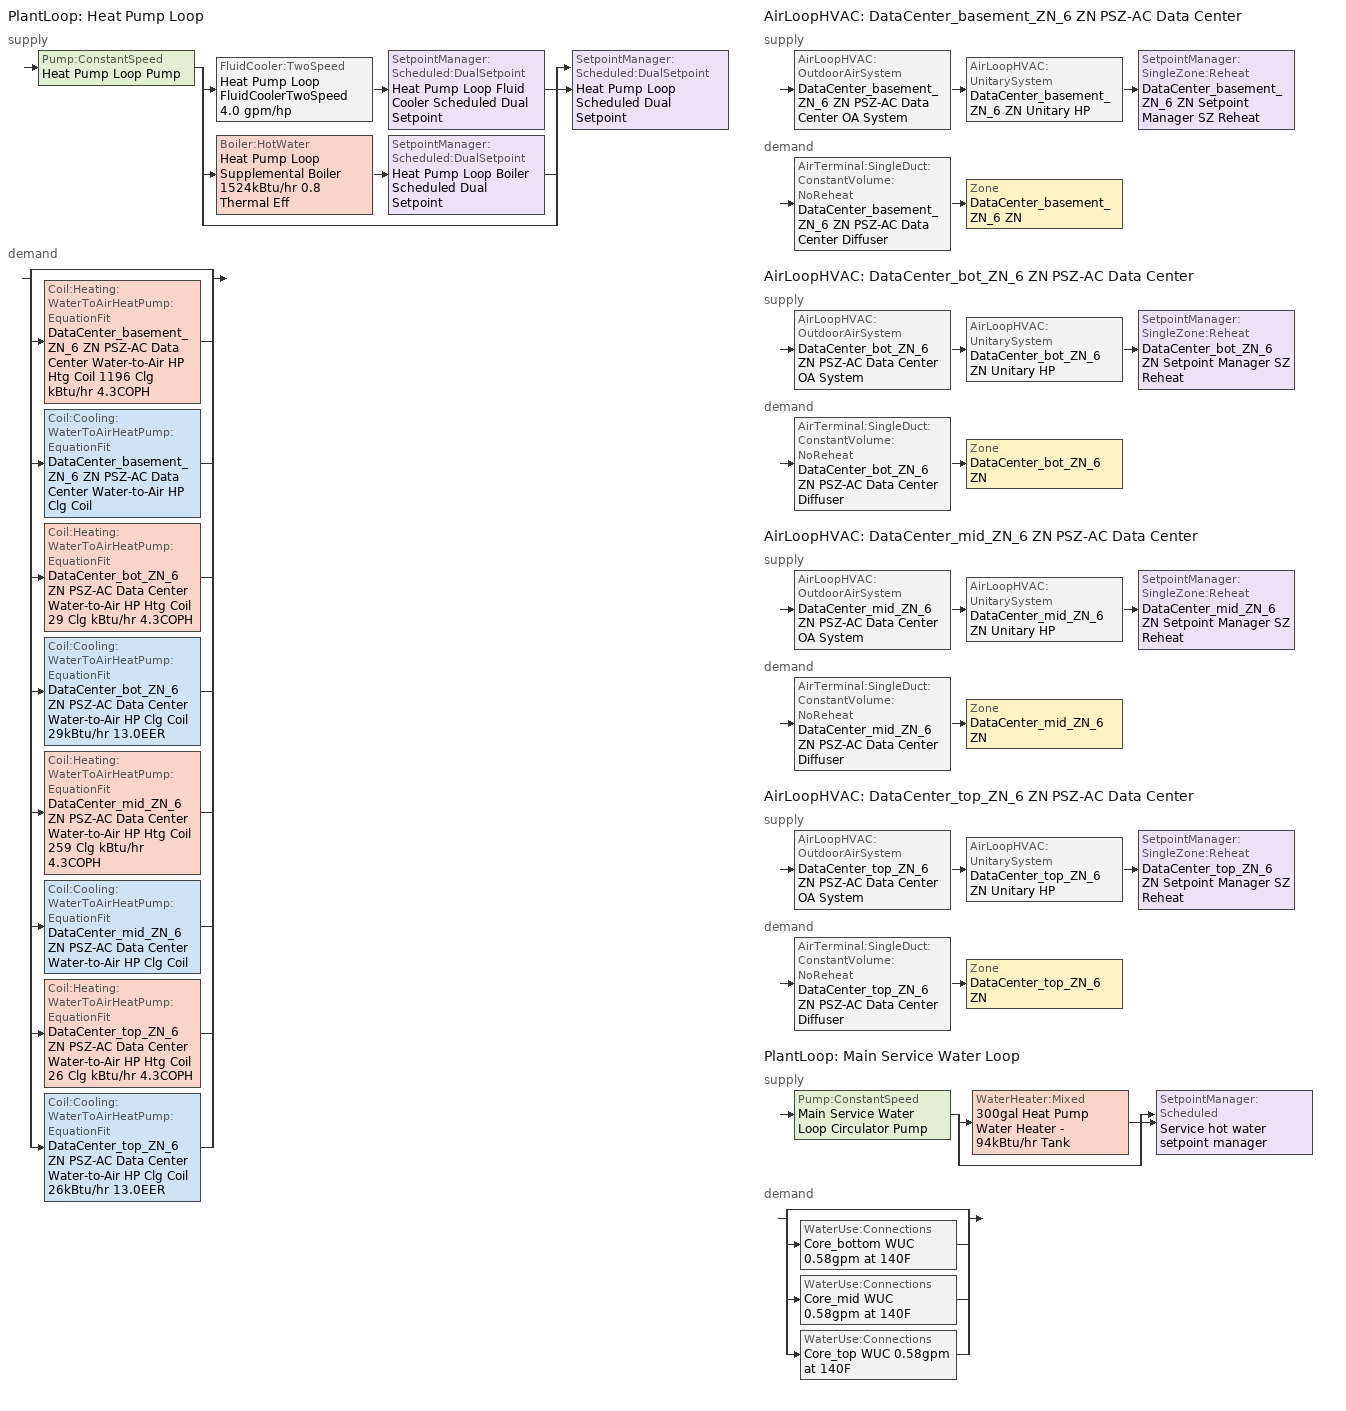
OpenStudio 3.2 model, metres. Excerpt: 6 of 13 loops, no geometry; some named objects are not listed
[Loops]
PlantLoop 'Heat Pump Loop'
 supply: Pump:ConstantSpeed 'Heat Pump Loop Pump' > split
  | FluidCooler:TwoSpeed 'Heat Pump Loop FluidCoolerTwoSpeed 4.0 gpm/hp' > SetpointManager:Scheduled:DualSetpoint 'Heat Pump Loop Fluid Cooler Scheduled Dual Setpoint'
  | Boiler:HotWater 'Heat Pump Loop Supplemental Boiler 1524kBtu/hr 0.8 Thermal Eff' > SetpointManager:Scheduled:DualSetpoint 'Heat Pump Loop Boiler Scheduled Dual Setpoint'
  | bypass
  join > SetpointManager:Scheduled:DualSetpoint 'Heat Pump Loop Scheduled Dual Setpoint'
 demand: split
  | bypass
  | Coil:Heating:WaterToAirHeatPump:EquationFit 'DataCenter_basement_ZN_6 ZN PSZ-AC Data Center Water-to-Air HP Htg Coil 1196 Clg kBtu/hr 4.3COPH'
  | Coil:Cooling:WaterToAirHeatPump:EquationFit 'DataCenter_basement_ZN_6 ZN PSZ-AC Data Center Water-to-Air HP Clg Coil'
  | Coil:Heating:WaterToAirHeatPump:EquationFit 'DataCenter_bot_ZN_6 ZN PSZ-AC Data Center Water-to-Air HP Htg Coil 29 Clg kBtu/hr 4.3COPH'
  | Coil:Cooling:WaterToAirHeatPump:EquationFit 'DataCenter_bot_ZN_6 ZN PSZ-AC Data Center Water-to-Air HP Clg Coil 29kBtu/hr 13.0EER'
  | Coil:Heating:WaterToAirHeatPump:EquationFit 'DataCenter_mid_ZN_6 ZN PSZ-AC Data Center Water-to-Air HP Htg Coil 259 Clg kBtu/hr 4.3COPH'
  | Coil:Cooling:WaterToAirHeatPump:EquationFit 'DataCenter_mid_ZN_6 ZN PSZ-AC Data Center Water-to-Air HP Clg Coil'
  | Coil:Heating:WaterToAirHeatPump:EquationFit 'DataCenter_top_ZN_6 ZN PSZ-AC Data Center Water-to-Air HP Htg Coil 26 Clg kBtu/hr 4.3COPH'
  | Coil:Cooling:WaterToAirHeatPump:EquationFit 'DataCenter_top_ZN_6 ZN PSZ-AC Data Center Water-to-Air HP Clg Coil 26kBtu/hr 13.0EER'
AirLoopHVAC 'DataCenter_basement_ZN_6 ZN PSZ-AC Data Center'
 supply: AirLoopHVAC:OutdoorAirSystem 'DataCenter_basement_ZN_6 ZN PSZ-AC Data Center OA System' > AirLoopHVAC:UnitarySystem 'DataCenter_basement_ZN_6 ZN Unitary HP' > SetpointManager:SingleZone:Reheat 'DataCenter_basement_ZN_6 ZN Setpoint Manager SZ Reheat'
 demand: AirTerminal:SingleDuct:ConstantVolume:NoReheat 'DataCenter_basement_ZN_6 ZN PSZ-AC Data Center Diffuser' > Zone 'DataCenter_basement_ZN_6 ZN'
AirLoopHVAC 'DataCenter_bot_ZN_6 ZN PSZ-AC Data Center'
 supply: AirLoopHVAC:OutdoorAirSystem 'DataCenter_bot_ZN_6 ZN PSZ-AC Data Center OA System' > AirLoopHVAC:UnitarySystem 'DataCenter_bot_ZN_6 ZN Unitary HP' > SetpointManager:SingleZone:Reheat 'DataCenter_bot_ZN_6 ZN Setpoint Manager SZ Reheat'
 demand: AirTerminal:SingleDuct:ConstantVolume:NoReheat 'DataCenter_bot_ZN_6 ZN PSZ-AC Data Center Diffuser' > Zone 'DataCenter_bot_ZN_6 ZN'
AirLoopHVAC 'DataCenter_mid_ZN_6 ZN PSZ-AC Data Center'
 supply: AirLoopHVAC:OutdoorAirSystem 'DataCenter_mid_ZN_6 ZN PSZ-AC Data Center OA System' > AirLoopHVAC:UnitarySystem 'DataCenter_mid_ZN_6 ZN Unitary HP' > SetpointManager:SingleZone:Reheat 'DataCenter_mid_ZN_6 ZN Setpoint Manager SZ Reheat'
 demand: AirTerminal:SingleDuct:ConstantVolume:NoReheat 'DataCenter_mid_ZN_6 ZN PSZ-AC Data Center Diffuser' > Zone 'DataCenter_mid_ZN_6 ZN'
AirLoopHVAC 'DataCenter_top_ZN_6 ZN PSZ-AC Data Center'
 supply: AirLoopHVAC:OutdoorAirSystem 'DataCenter_top_ZN_6 ZN PSZ-AC Data Center OA System' > AirLoopHVAC:UnitarySystem 'DataCenter_top_ZN_6 ZN Unitary HP' > SetpointManager:SingleZone:Reheat 'DataCenter_top_ZN_6 ZN Setpoint Manager SZ Reheat'
 demand: AirTerminal:SingleDuct:ConstantVolume:NoReheat 'DataCenter_top_ZN_6 ZN PSZ-AC Data Center Diffuser' > Zone 'DataCenter_top_ZN_6 ZN'
PlantLoop 'Main Service Water Loop'
 supply: Pump:ConstantSpeed 'Main Service Water Loop Circulator Pump' > split
  | WaterHeater:Mixed '300gal Heat Pump Water Heater - 94kBtu/hr Tank'
  | bypass
  join > SetpointManager:Scheduled 'Service hot water setpoint manager'
 demand: split
  | bypass
  | WaterUse:Connections 'Core_bottom WUC 0.58gpm at 140F'
  | WaterUse:Connections 'Core_mid WUC 0.58gpm at 140F'
  | WaterUse:Connections 'Core_top WUC 0.58gpm at 140F'
[Sizing:Zone] Zone Cooling Design Supply Air Temperature Input Method=SupplyAirTemperature; Zone Cooling Design Supply Air Temperature {C}=12.7778; Zone Cooling Design Supply Air Temperature Difference {deltaC}=11.11; Zone Heating Design Supply Air Temperature Input Method=SupplyAirTemperature; Zone Heating Design Supply Air Temperature Difference {deltaC}=11.11; Zone Cooling Design Supply Air Humidity Ratio {kg-H2O/kg-air}=0.0085; Zone Heating Design Supply Air Humidity Ratio {kg-H2O/kg-air}=0.008; Heating Design Air Flow Method=DesignDay; Account for Dedicated Outdoor Air System=No; Dedicated Outdoor Air System Control Strategy=NeutralSupplyAir; Dedicated Outdoor Air Low Setpoint Temperature for Design {C}=autosize; Dedicated Outdoor Air High Setpoint Temperature for Design {C}=autosize
Name | Zone Heating Design Supply Air Temperature {C} | Cooling Design Air Flow Method
Basement ZN | 50 | DesignDayWithLimit
DataCenter_basement_ZN_6 ZN; DataCenter_bot_ZN_6 ZN; DataCenter_mid_ZN_6 ZN; DataCenter_top_ZN_6 ZN | 40 | DesignDay
[Zone equipment]
DataCenter_basement_ZN_6 ZN: DataCenter_basement_ZN_6 ZN PSZ-AC Data Center Diffuser
DataCenter_bot_ZN_6 ZN: DataCenter_bot_ZN_6 ZN PSZ-AC Data Center Diffuser
DataCenter_mid_ZN_6 ZN: DataCenter_mid_ZN_6 ZN PSZ-AC Data Center Diffuser
DataCenter_top_ZN_6 ZN: DataCenter_top_ZN_6 ZN PSZ-AC Data Center Diffuser
[PlantLoop] Minimum Loop Temperature {C}=10; Plant Loop Volume {m3}=Autocalculate
Name | Fluid Type | Glycol Concentration | Maximum Loop Temperature {C} | Load Distribution Scheme
Heat Pump Loop | EthyleneGlycol | 40 | 35 | SequentialLoad
Main Service Water Loop |  | 0 | 60 | Optimal
[Sizing:Plant] Loop Type=Heating; Sizing Option=NonCoincident; Zone Timesteps in Averaging Window=1; Coincident Sizing Factor Mode=None
Name | Design Loop Exit Temperature {C} | Loop Design Temperature Difference {deltaC}
Heat Pump Loop | 39 | 11
Main Service Water Loop | 60 | 5
[SetpointManager:Scheduled]
Service hot water setpoint manager: Control Variable=Temperature; Schedule=Service Water Loop Temp - 140F; Setpoint Node or NodeList=Main Service Water Loop Supply Outlet Node
[Boiler:HotWater]
Heat Pump Loop Supplemental Boiler 1524kBtu/hr 0.8 Thermal Eff: Fuel Type=NaturalGas; Nominal Thermal Efficiency=0.8; Efficiency Curve Temperature Evaluation Variable=LeavingBoiler; Normalized Boiler Efficiency Curve=Boiler with Minimum Turndown; Minimum Part Load Ratio=0; Maximum Part Load Ratio=1.2; Optimum Part Load Ratio=1; Water Outlet Upper Temperature Limit {C}=95; Boiler Flow Mode=ConstantFlow; Parasitic Electric Load {W}=0; Sizing Factor=1
[Pump:ConstantSpeed] Rated Flow Rate {m3/s}=autosize; Rated Power Consumption {W}=autosize; Fraction of Motor Inefficiencies to Fluid Stream=0; Pump Control Type=Intermittent; Design Power Sizing Method=PowerPerFlowPerPressure; Design Electric Power per Unit Flow Rate {W/(m3/s)}=348701.1; Design Shaft Power per Unit Flow Rate per Unit Head {W-s/m3-Pa}=1.28205
Name | Rated Pump Head {Pa} | Motor Efficiency
Heat Pump Loop Pump | 179344 | 0.895
Main Service Water Loop Circulator Pump | 29891 | 0.7
[AirLoopHVAC] Availability Schedule=Always On Discrete; Design Supply Air Flow Rate {m3/s}=autosize; Design Return Air Flow Fraction of Supply Air Flow=1
DataCenter_basement_ZN_6 ZN PSZ-AC Data Center; DataCenter_bot_ZN_6 ZN PSZ-AC Data Center; DataCenter_mid_ZN_6 ZN PSZ-AC Data Center; DataCenter_top_ZN_6 ZN PSZ-AC Data Center
[Sizing:System] Type of Load to Size On=Sensible; Design Outdoor Air Flow Rate {m3/s}=Autosize; Central Heating Maximum System Air Flow Ratio=1; Preheat Design Temperature {C}=7.22222; Preheat Design Humidity Ratio {kg-H2O/kg-Air}=0.008; Precool Design Temperature {C}=12.7778; Precool Design Humidity Ratio {kg-H2O/kg-Air}=0.008; Central Cooling Design Supply Air Temperature {C}=12.7778; Central Heating Design Supply Air Temperature {C}=40; Sizing Option=Coincident; 100% Outdoor Air in Cooling=No; 100% Outdoor Air in Heating=No; Central Cooling Design Supply Air Humidity Ratio {kg-H2O/kg-Air}=0.0085; Central Heating Design Supply Air Humidity Ratio {kg-H2O/kg-Air}=0.008; Cooling Design Air Flow Method=DesignDay; Cooling Design Air Flow Rate {m3/s}=0; Heating Design Air Flow Method=DesignDay; Heating Design Air Flow Rate {m3/s}=0; System Outdoor Air Method=ZoneSum; Zone Maximum Outdoor Air Fraction=1; Cooling Supply Air Flow Rate Per Floor Area {m3/s-m2}=0.00996765; Cooling Fraction of Autosized Cooling Supply Air Flow Rate=1; Cooling Supply Air Flow Rate Per Unit Cooling Capacity {m3/s-W}=3.94755e-05; Heating Supply Air Flow Rate Per Floor Area {m3/s-m2}=0.00996765; Heating Fraction of Autosized Heating Supply Air Flow Rate=1; Heating Fraction of Autosized Cooling Supply Air Flow Rate=1; Heating Supply Air Flow Rate Per Unit Heating Capacity {m3/s-W}=3.15882e-05; Cooling Design Capacity Method=CoolingDesignCapacity; Cooling Design Capacity {W}=autosize; Cooling Design Capacity Per Floor Area {W/m2}=234.7; Fraction of Autosized Cooling Design Capacity=1; Heating Design Capacity Method=HeatingDesignCapacity; Heating Design Capacity {W}=autosize; Heating Design Capacity Per Floor Area {W/m2}=157; Fraction of Autosized Heating Design Capacity=1; Central Cooling Capacity Control Method=OnOff
DataCenter_basement_ZN_6 ZN PSZ-AC Data Center; DataCenter_bot_ZN_6 ZN PSZ-AC Data Center; DataCenter_mid_ZN_6 ZN PSZ-AC Data Center; DataCenter_top_ZN_6 ZN PSZ-AC Data Center
[Controller:OutdoorAir] Minimum Outdoor Air Flow Rate {m3/s}=autosize; Maximum Outdoor Air Flow Rate {m3/s}=Autosize; Economizer Control Action Type=ModulateFlow; Lockout Type=LockoutWithHeating; Minimum Limit Type=FixedMinimum; High Humidity Control=No; Heat Recovery Bypass Control Type=BypassWhenWithinEconomizerLimits
Name | Economizer Control Type | Minimum Outdoor Air Schedule | Controller Mechanical Ventilation | Economizer Maximum Limit Dry-Bulb Temperature {C} | Economizer Maximum Limit Enthalpy {J/kg}
DataCenter_basement_ZN_6 ZN PSZ-AC Data Center OA System Controller | DifferentialDryBulb | DataCenter_basement_ZN_6 ZN PSZ-AC Data Center Occ Sch | Controller Mechanical Ventilation 1
DataCenter_bot_ZN_6 ZN PSZ-AC Data Center OA System Controller | NoEconomizer | DataCenter_bot_ZN_6 ZN PSZ-AC Data Center Occ Sch | Controller Mechanical Ventilation 2 | 28 | 64000
DataCenter_mid_ZN_6 ZN PSZ-AC Data Center OA System Controller | NoEconomizer | DataCenter_mid_ZN_6 ZN PSZ-AC Data Center Occ Sch | Controller Mechanical Ventilation 3 | 28 | 64000
DataCenter_top_ZN_6 ZN PSZ-AC Data Center OA System Controller | NoEconomizer | DataCenter_top_ZN_6 ZN PSZ-AC Data Center Occ Sch | Controller Mechanical Ventilation 4 | 28 | 64000
[Controller:MechanicalVentilation] Availability Schedule=Always On Discrete; System Outdoor Air Method=ZoneSum
Controller Mechanical Ventilation 1; Controller Mechanical Ventilation 2; Controller Mechanical Ventilation 3; Controller Mechanical Ventilation 4
[AirLoopHVAC:OutdoorAirSystem]
Name | Controller
DataCenter_basement_ZN_6 ZN PSZ-AC Data Center OA System | DataCenter_basement_ZN_6 ZN PSZ-AC Data Center OA System Controller
DataCenter_bot_ZN_6 ZN PSZ-AC Data Center OA System | DataCenter_bot_ZN_6 ZN PSZ-AC Data Center OA System Controller
DataCenter_mid_ZN_6 ZN PSZ-AC Data Center OA System | DataCenter_mid_ZN_6 ZN PSZ-AC Data Center OA System Controller
DataCenter_top_ZN_6 ZN PSZ-AC Data Center OA System | DataCenter_top_ZN_6 ZN PSZ-AC Data Center OA System Controller
[SetpointManager:Scheduled:DualSetpoint] High Setpoint Schedule=Heat Pump Loop High Temp - 87F; Low Setpoint Schedule=Heat Pump Loop Low Temp - 67F
Name | Setpoint Node or NodeList
Heat Pump Loop Scheduled Dual Setpoint | Heat Pump Loop Supply Outlet Node
Heat Pump Loop Fluid Cooler Scheduled Dual Setpoint | Heat Pump Loop FluidCoolerTwoSpeed 4.0 gpm/hp Outlet Water Node
Heat Pump Loop Boiler Scheduled Dual Setpoint | Heat Pump Loop Supplemental Boiler 1524kBtu/hr 0.8 Thermal Eff Outlet Water Node
[FluidCooler:TwoSpeed]
Heat Pump Loop FluidCoolerTwoSpeed 4.0 gpm/hp: Performance Input Method=UFactorTimesAreaAndDesignWaterFlowRate; High Fan Speed U-factor Times Area Value {W/K}=autosize; Low Fan Speed U-factor Times Area Value {W/K}=autosize; Low Fan Speed U-Factor Times Area Sizing Factor=0.6; High Speed Nominal Capacity {W}=58601; Low Speed Nominal Capacity {W}=28601; Low Speed Nominal Capacity Sizing Factor=0.5; Design Entering Water Temperature {C}=51.67; Design Entering Air Temperature {C}=35; Design Entering Air Wet-bulb Temperature {C}=25.6; Design Water Flow Rate {m3/s}=autosize; High Fan Speed Air Flow Rate {m3/s}=autosize; High Fan Speed Fan Power {W}=30650.4; Low Fan Speed Air Flow Rate {m3/s}=autosize; Low Fan Speed Air Flow Rate Sizing Factor=0.5; Low Fan Speed Fan Power {W}=9195.13; Low Fan Speed Fan Power Sizing Factor=0.16
[SetpointManager:SingleZone:Reheat] Minimum Supply Air Temperature {C}=12.7778; Maximum Supply Air Temperature {C}=40
Name | Control Zone | Setpoint Node or NodeList
DataCenter_basement_ZN_6 ZN Setpoint Manager SZ Reheat | DataCenter_basement_ZN_6 ZN | DataCenter_basement_ZN_6 ZN PSZ-AC Data Center Supply Outlet Node
DataCenter_bot_ZN_6 ZN Setpoint Manager SZ Reheat | DataCenter_bot_ZN_6 ZN | DataCenter_bot_ZN_6 ZN PSZ-AC Data Center Supply Outlet Node
DataCenter_mid_ZN_6 ZN Setpoint Manager SZ Reheat | DataCenter_mid_ZN_6 ZN | DataCenter_mid_ZN_6 ZN PSZ-AC Data Center Supply Outlet Node
DataCenter_top_ZN_6 ZN Setpoint Manager SZ Reheat | DataCenter_top_ZN_6 ZN | DataCenter_top_ZN_6 ZN PSZ-AC Data Center Supply Outlet Node
[Fan:OnOff] Availability Schedule=Always On Discrete; Motor In Airstream Fraction=1
Name | Fan Total Efficiency | Pressure Rise {Pa} | Maximum Flow Rate {m3/s} | Motor Efficiency | Fan Power Ratio Function of Speed Ratio Curve | Fan Efficiency Ratio Function of Speed Ratio Curve
DataCenter_basement_ZN_6 ZN PSZ-AC Data Center Fan | 0.61165 | 1018.77 | autosize | 0.941 | Fan On Off Power Curve | Fan On Off Efficiency Curve
DataCenter_bot_ZN_6 ZN PSZ-AC Data Center Fan | 0.55575 | 622.722 | autosize | 0.855 | Fan On Off Power Curve 1 | Fan On Off Efficiency Curve 1
DataCenter_mid_ZN_6 ZN PSZ-AC Data Center Fan | 0.59605 | 1018.77 | autosize | 0.917 | Fan On Off Power Curve 2 | Fan On Off Efficiency Curve 2
DataCenter_top_ZN_6 ZN PSZ-AC Data Center Fan | 0.55575 | 622.722 | autosize | 0.855 | Fan On Off Power Curve 3 | Fan On Off Efficiency Curve 3
300gal Heat Pump Water Heater - 94kBtu/hr Fan | 0.663995 | 65 | 0.0854225 | 1 | Fan On Off Power Curve 4 | Fan On Off Efficiency Curve 4
[Coil:Heating:WaterToAirHeatPump:EquationFit] Rated Heating Coefficient of Performance {W/W}=4.3
Name | Heating Capacity Curve | Heating Power Consumption Curve
DataCenter_basement_ZN_6 ZN PSZ-AC Data Center Water-to-Air HP Htg Coil 1196 Clg kBtu/hr 4.3COPH | DataCenter_basement_ZN_6 ZN PSZ-AC Data Center Water-to-Air HP Htg Coil 1196 Clg kBtu/hr 4.3COPH HeatCapCurve | DataCenter_basement_ZN_6 ZN PSZ-AC Data Center Water-to-Air HP Htg Coil 1196 Clg kBtu/hr 4.3COPH HeatPowCurve
DataCenter_bot_ZN_6 ZN PSZ-AC Data Center Water-to-Air HP Htg Coil 29 Clg kBtu/hr 4.3COPH | DataCenter_bot_ZN_6 ZN PSZ-AC Data Center Water-to-Air HP Htg Coil 29 Clg kBtu/hr 4.3COPH HeatCapCurve | DataCenter_bot_ZN_6 ZN PSZ-AC Data Center Water-to-Air HP Htg Coil 29 Clg kBtu/hr 4.3COPH HeatPowCurve
DataCenter_mid_ZN_6 ZN PSZ-AC Data Center Water-to-Air HP Htg Coil 259 Clg kBtu/hr 4.3COPH | DataCenter_mid_ZN_6 ZN PSZ-AC Data Center Water-to-Air HP Htg Coil 259 Clg kBtu/hr 4.3COPH HeatCapCurve | DataCenter_mid_ZN_6 ZN PSZ-AC Data Center Water-to-Air HP Htg Coil 259 Clg kBtu/hr 4.3COPH HeatPowCurve
DataCenter_top_ZN_6 ZN PSZ-AC Data Center Water-to-Air HP Htg Coil 26 Clg kBtu/hr 4.3COPH | DataCenter_top_ZN_6 ZN PSZ-AC Data Center Water-to-Air HP Htg Coil 26 Clg kBtu/hr 4.3COPH HeatCapCurve | DataCenter_top_ZN_6 ZN PSZ-AC Data Center Water-to-Air HP Htg Coil 26 Clg kBtu/hr 4.3COPH HeatPowCurve
[Coil:Cooling:WaterToAirHeatPump:EquationFit]
Name | Rated Cooling Coefficient of Performance {W/W} | Total Cooling Capacity Curve | Sensible Cooling Capacity Curve | Cooling Power Consumption Curve
DataCenter_basement_ZN_6 ZN PSZ-AC Data Center Water-to-Air HP Clg Coil | 3.4 | DataCenter_basement_ZN_6 ZN PSZ-AC Data Center Water-to-Air HP Clg Coil TotCoolCapCurve | DataCenter_basement_ZN_6 ZN PSZ-AC Data Center Water-to-Air HP Clg Coil SensCoolCapCurve | DataCenter_basement_ZN_6 ZN PSZ-AC Data Center Water-to-Air HP Clg Coil CoolPowCurve
DataCenter_bot_ZN_6 ZN PSZ-AC Data Center Water-to-Air HP Clg Coil 29kBtu/hr 13.0EER | 4.46473 | DataCenter_bot_ZN_6 ZN PSZ-AC Data Center Water-to-Air HP Clg Coil 29kBtu/hr 13.0EER TotCoolCapCurve | DataCenter_bot_ZN_6 ZN PSZ-AC Data Center Water-to-Air HP Clg Coil 29kBtu/hr 13.0EER SensCoolCapCurve | DataCenter_bot_ZN_6 ZN PSZ-AC Data Center Water-to-Air HP Clg Coil 29kBtu/hr 13.0EER CoolPowCurve
DataCenter_mid_ZN_6 ZN PSZ-AC Data Center Water-to-Air HP Clg Coil | 3.4 | DataCenter_mid_ZN_6 ZN PSZ-AC Data Center Water-to-Air HP Clg Coil TotCoolCapCurve | DataCenter_mid_ZN_6 ZN PSZ-AC Data Center Water-to-Air HP Clg Coil SensCoolCapCurve | DataCenter_mid_ZN_6 ZN PSZ-AC Data Center Water-to-Air HP Clg Coil CoolPowCurve
DataCenter_top_ZN_6 ZN PSZ-AC Data Center Water-to-Air HP Clg Coil 26kBtu/hr 13.0EER | 4.46473 | DataCenter_top_ZN_6 ZN PSZ-AC Data Center Water-to-Air HP Clg Coil 26kBtu/hr 13.0EER TotCoolCapCurve | DataCenter_top_ZN_6 ZN PSZ-AC Data Center Water-to-Air HP Clg Coil 26kBtu/hr 13.0EER SensCoolCapCurve | DataCenter_top_ZN_6 ZN PSZ-AC Data Center Water-to-Air HP Clg Coil 26kBtu/hr 13.0EER CoolPowCurve
[Coil:Heating:Electric] Availability Schedule=Always On Discrete; Efficiency=1
DataCenter_basement_ZN_6 ZN PSZ-AC Data Center Electric Backup Htg Coil; DataCenter_bot_ZN_6 ZN PSZ-AC Data Center Electric Backup Htg Coil; DataCenter_mid_ZN_6 ZN PSZ-AC Data Center Electric Backup Htg Coil; DataCenter_top_ZN_6 ZN PSZ-AC Data Center Electric Backup Htg Coil
[AirLoopHVAC:UnitarySystem] Control Type=Load; Dehumidification Control Type=None; Fan Placement=BlowThrough; Supply Air Fan Operating Mode Schedule=Always On Discrete; DX Heating Coil Sizing Ratio=1; Use DOAS DX Cooling Coil=No; DOAS DX Cooling Coil Leaving Minimum Air Temperature {C}=2; Latent Load Control=SensibleOnlyLoadControl; Supply Air Flow Rate During Cooling Operation {m3/s}=Autosize; Supply Air Flow Rate During Heating Operation {m3/s}=Autosize; Supply Air Flow Rate When No Cooling or Heating is Required {m3/s}=Autosize; Maximum Supply Air Temperature {C}=80; Maximum Outdoor Dry-Bulb Temperature for Supplemental Heater Operation {C}=4.44444; Maximum Cycling Rate {cycles/hr}=2.5; Heat Pump Time Constant {s}=60; Fraction of On-Cycle Power Use=0.01; Heat Pump Fan Delay Time {s}=60; Ancilliary On-Cycle Electric Power {W}=0; Ancilliary Off-Cycle Electric Power {W}=0
Name | Controlling Zone or Thermostat Location | Supply Fan | Heating Coil | Cooling Coil | Supplemental Heating Coil
DataCenter_basement_ZN_6 ZN Unitary HP | DataCenter_basement_ZN_6 ZN | DataCenter_basement_ZN_6 ZN PSZ-AC Data Center Fan | DataCenter_basement_ZN_6 ZN PSZ-AC Data Center Water-to-Air HP Htg Coil 1196 Clg kBtu/hr 4.3COPH | DataCenter_basement_ZN_6 ZN PSZ-AC Data Center Water-to-Air HP Clg Coil | DataCenter_basement_ZN_6 ZN PSZ-AC Data Center Electric Backup Htg Coil
DataCenter_bot_ZN_6 ZN Unitary HP | DataCenter_bot_ZN_6 ZN | DataCenter_bot_ZN_6 ZN PSZ-AC Data Center Fan | DataCenter_bot_ZN_6 ZN PSZ-AC Data Center Water-to-Air HP Htg Coil 29 Clg kBtu/hr 4.3COPH | DataCenter_bot_ZN_6 ZN PSZ-AC Data Center Water-to-Air HP Clg Coil 29kBtu/hr 13.0EER | DataCenter_bot_ZN_6 ZN PSZ-AC Data Center Electric Backup Htg Coil
DataCenter_mid_ZN_6 ZN Unitary HP | DataCenter_mid_ZN_6 ZN | DataCenter_mid_ZN_6 ZN PSZ-AC Data Center Fan | DataCenter_mid_ZN_6 ZN PSZ-AC Data Center Water-to-Air HP Htg Coil 259 Clg kBtu/hr 4.3COPH | DataCenter_mid_ZN_6 ZN PSZ-AC Data Center Water-to-Air HP Clg Coil | DataCenter_mid_ZN_6 ZN PSZ-AC Data Center Electric Backup Htg Coil
DataCenter_top_ZN_6 ZN Unitary HP | DataCenter_top_ZN_6 ZN | DataCenter_top_ZN_6 ZN PSZ-AC Data Center Fan | DataCenter_top_ZN_6 ZN PSZ-AC Data Center Water-to-Air HP Htg Coil 26 Clg kBtu/hr 4.3COPH | DataCenter_top_ZN_6 ZN PSZ-AC Data Center Water-to-Air HP Clg Coil 26kBtu/hr 13.0EER | DataCenter_top_ZN_6 ZN PSZ-AC Data Center Electric Backup Htg Coil
[AirTerminal:SingleDuct:ConstantVolume:NoReheat] Availability Schedule=Always On Discrete; Maximum Air Flow Rate {m3/s}=AutoSize
DataCenter_basement_ZN_6 ZN PSZ-AC Data Center Diffuser; DataCenter_bot_ZN_6 ZN PSZ-AC Data Center Diffuser; DataCenter_mid_ZN_6 ZN PSZ-AC Data Center Diffuser; DataCenter_top_ZN_6 ZN PSZ-AC Data Center Diffuser
[WaterUse:Connections]
Name | Water Use Equipment Name 1
Core_bottom WUC 0.58gpm at 140F | Core_bottom Service Water Use 0.58gpm at 140F
Core_mid WUC 0.58gpm at 140F | Core_mid Service Water Use 0.58gpm at 140F
Core_top WUC 0.58gpm at 140F | Core_top Service Water Use 0.58gpm at 140F
[WaterUse:Equipment:Definition] Peak Flow Rate {m3/s}=3.65923e-05; Sensible Fraction Schedule=Fraction Sensible - 0.2; Latent Fraction Schedule=Fraction Latent - 0.05
Name | Target Temperature Schedule
Main Service Water Use Def 0.58gpm | Mixed Water At Faucet Temp - 140F
Main Service Water Use Def 0.58gpm 1 | Mixed Water At Faucet Temp - 140F 1
Main Service Water Use Def 0.58gpm 2 | Mixed Water At Faucet Temp - 140F 2
[WaterUse:Equipment] Flow Rate Fraction Schedule=OfficeLarge BLDG_SWH_SCH
Name | Water Use Equipment Definition | Space
Core_bottom Service Water Use 0.58gpm at 140F | Main Service Water Use Def 0.58gpm | Core_bottom
Core_mid Service Water Use 0.58gpm at 140F | Main Service Water Use Def 0.58gpm 1 | Core_mid
Core_top Service Water Use 0.58gpm at 140F | Main Service Water Use Def 0.58gpm 2 | Core_top
[WaterHeater:HeatPump]
300gal Heat Pump Water Heater - 94kBtu/hr: Compressor Setpoint Temperature Schedule=Heat Pump Heating Temperature Setpoint; Dead Band Temperature Difference {deltaC}=2.77778; Condenser Water Flow Rate {m3/s}=autosize; Evaporator Air Flow Rate {m3/s}=autosize; Inlet Air Configuration=ZoneAirOnly; Inlet Air Temperature Schedule=Schedule Ruleset 5; Inlet Air Humidity Schedule=Schedule Ruleset 6; Tank=300gal Heat Pump Water Heater - 94kBtu/hr Tank; DX Coil=300gal Heat Pump Water Heater - 94kBtu/hr Coil; Minimum Inlet Air Temperature for Compressor Operation {C}=10; Maximum Inlet Air Temperature for Compressor Operation {C}=48.89; Compressor Location=Zone; Compressor Ambient Temperature Schedule=Schedule Ruleset 7; Fan=300gal Heat Pump Water Heater - 94kBtu/hr Fan; Fan Placement=DrawThrough; On Cycle Parasitic Electric Load {W}=0; Off Cycle Parasitic Electric Load {W}=0; Parasitic Heat Rejection Location=Outdoors; Inlet Air Mixer Schedule=Schedule Ruleset 4; Control Sensor Location In Stratified Tank=Heater1
[Coil:WaterHeating:AirToWaterHeatPump]
300gal Heat Pump Water Heater - 94kBtu/hr Coil: Rated Heating Capacity {W}=87900; Rated COP {W/W}=3.2; Rated Sensible Heat Ratio=0.88; Rated Evaporator Inlet Air Dry-Bulb Temperature {C}=19.7222; Rated Evaporator Inlet Air Wet-Bulb Temperature {C}=13.57; Rated Condenser Inlet Water Temperature {C}=55.72; Rated Evaporator Air Flow Rate {m3/s}=autosize; Rated Condenser Water Flow Rate {m3/s}=autosize; Evaporator Fan Power Included in Rated COP=Yes; Condenser Pump Power Included in Rated COP=No; Condenser Pump Heat Included in Rated Heating Capacity and Rated COP=No; Condenser Water Pump Power {W}=150; Fraction of Condenser Pump Heat to Water=0.1; Crankcase Heater Capacity {W}=100; Maximum Ambient Temperature for Crankcase Heater Operation {C}=0; Evaporator Air Temperature Type for Curve Objects=WetBulbTemperature; Heating Capacity Function of Temperature Curve=HPWH-Cap-fT; Heating Capacity Function of Air Flow Fraction Curve=Curve Quadratic 1; Heating Capacity Function of Water Flow Fraction Curve=Curve Quadratic 2; Heating COP Function of Temperature Curve=HPWH-COP-fT; Heating COP Function of Air Flow Fraction Curve=Curve Quadratic 3; Heating COP Function of Water Flow Fraction Curve=Curve Quadratic 4; Part Load Fraction Correlation Curve=Curve Quadratic 5
[WaterHeater:Mixed]
300gal Heat Pump Water Heater - 94kBtu/hr Tank: Tank Volume {m3}=1.02206; Setpoint Temperature Schedule=Tank Electric Heater Setpoint; Deadband Temperature Difference {deltaC}=3.89; Maximum Temperature Limit {C}=90; Heater Control Type=Cycle; Heater Maximum Capacity {W}=87900; Heater Fuel Type=Electricity; Heater Thermal Efficiency=1; Off Cycle Parasitic Fuel Consumption Rate {W}=3; Off Cycle Parasitic Fuel Type=Electricity; Off Cycle Parasitic Heat Fraction to Tank=0.8; On Cycle Parasitic Fuel Consumption Rate {W}=3; On Cycle Parasitic Fuel Type=Electricity; Ambient Temperature Indicator=ThermalZone; Ambient Temperature Thermal Zone=Basement ZN; Off Cycle Loss Coefficient to Ambient Temperature {W/K}=6; On Cycle Loss Coefficient to Ambient Temperature {W/K}=6; Use Side Effectiveness=1; Source Side Effectiveness=1; Use Side Design Flow Rate {m3/s}=autosize; Source Side Design Flow Rate {m3/s}=autosize; Indirect Water Heating Recovery Time {hr}=1.5; Source Side Flow Control Mode=IndirectHeatPrimarySetpoint
[WaterHeater:Sizing]
300gal Heat Pump Water Heater - 94kBtu/hr Tank: Design Mode=PeakDraw; Time Storage Can Meet Peak Draw {hr}=0.538503; Time for Tank Recovery {hr}=0; Nominal Tank Volume for Autosizing Plant Connections {m3}=1
[Schedule:Constant]
Always On Discrete: Value=1
[Schedule:Ruleset]
Name | Default Day Schedule | Summer Design Day Schedule | Winter Design Day Schedule
Heat Pump Loop High Temp - 87F | Heat Pump Loop High Temp - 87F Default
Heat Pump Loop Low Temp - 67F | Heat Pump Loop Low Temp - 67F Default
Service Water Loop Temp - 140F | Service Water Loop Temp - 140F Default
Fraction Sensible - 0.2 | Fraction Sensible - 0.2 Default
Fraction Latent - 0.05 | Fraction Latent - 0.05 Default
Mixed Water At Faucet Temp - 140F | Mixed Water At Faucet Temp - 140F Default
OfficeLarge BLDG_SWH_SCH | OfficeLarge BLDG_SWH_SCH Default | OfficeLarge BLDG_SWH_SCH Summer Design Day | OfficeLarge BLDG_SWH_SCH Winter Design Day
Mixed Water At Faucet Temp - 140F 1 | Mixed Water At Faucet Temp - 140F Default 1
Mixed Water At Faucet Temp - 140F 2 | Mixed Water At Faucet Temp - 140F Default 2
DataCenter_basement_ZN_6 ZN PSZ-AC Data Center Occ Sch | DataCenter_basement_ZN_6 ZN PSZ-AC Data Center Occ Sch Default | DataCenter_basement_ZN_6 ZN PSZ-AC Data Center Occ Sch Summer Design Day | DataCenter_basement_ZN_6 ZN PSZ-AC Data Center Occ Sch Winter Design Day
DataCenter_bot_ZN_6 ZN PSZ-AC Data Center Occ Sch | DataCenter_bot_ZN_6 ZN PSZ-AC Data Center Occ Sch Default | DataCenter_bot_ZN_6 ZN PSZ-AC Data Center Occ Sch Summer Design Day | DataCenter_bot_ZN_6 ZN PSZ-AC Data Center Occ Sch Winter Design Day
DataCenter_mid_ZN_6 ZN PSZ-AC Data Center Occ Sch | DataCenter_mid_ZN_6 ZN PSZ-AC Data Center Occ Sch Default | DataCenter_mid_ZN_6 ZN PSZ-AC Data Center Occ Sch Summer Design Day | DataCenter_mid_ZN_6 ZN PSZ-AC Data Center Occ Sch Winter Design Day
DataCenter_top_ZN_6 ZN PSZ-AC Data Center Occ Sch | DataCenter_top_ZN_6 ZN PSZ-AC Data Center Occ Sch Default | DataCenter_top_ZN_6 ZN PSZ-AC Data Center Occ Sch Summer Design Day | DataCenter_top_ZN_6 ZN PSZ-AC Data Center Occ Sch Winter Design Day
Tank Electric Heater Setpoint | Tank Electric Heater Setpoint Default
Heat Pump Heating Temperature Setpoint | Heat Pump Heating Temperature Setpoint Default
Schedule Ruleset 4 | Schedule Day 5
Schedule Ruleset 5 | Schedule Day 6
Schedule Ruleset 6 | Schedule Day 7
Schedule Ruleset 7 | Schedule Day 8
[Schedule:Day]
Heat Pump Loop High Temp - 87F Default: 24, 0, 30.5556
Heat Pump Loop Low Temp - 67F Default: 24, 0, 19.4444
Service Water Loop Temp - 140F Default; Mixed Water At Faucet Temp - 140F Default; Mixed Water At Faucet Temp - 140F Default 1; Mixed Water At Faucet Temp - 140F Default 2; Heat Pump Heating Temperature Setpoint Default: 24, 0, 60
Fraction Sensible - 0.2 Default; Schedule Day 5: 24, 0, 0.2
Fraction Latent - 0.05 Default: 24, 0, 0.05
OfficeLarge BLDG_SWH_SCH Default: 6, 0, 0, 7, 0, 0.07, 11, 0, 0.04, 13, 0, 0.06, 14, 0, 0.09, 15, 0, 0.06, 21, 0, 0.04, 22, 0, 0.07, 24, 0, 0.04
OfficeLarge BLDG_SWH_SCH Summer Design Day; OfficeLarge BLDG_SWH_SCH SmrDsn|Wkdy Day: 6, 0, 0, 7, 0, 0.07, 8, 0, 0.19, 9, 0, 0.35, 10, 0, 0.38, 11, 0, 0.39, 12, 0, 0.47, 13, 0, 0.57, 14, 0, 0.54, 15, 0, 0.34, 16, 0, 0.33, 17, 0, 0.44, 18, 0, 0.26, 19, 0, 0.21, 20, 0, 0.15, 21, 0, 0.17, 22, 0, 0.08, 24, 0, 0.05
OfficeLarge BLDG_SWH_SCH Winter Design Day; OfficeLarge BLDG_SWH_SCH WntrDsn|Sat Day: 6, 0, 0, 7, 0, 0.07, 8, 0, 0.11, 9, 0, 0.15, 10, 0, 0.21, 11, 0, 0.19, 12, 0, 0.23, 13, 0, 0.2, 14, 0, 0.19, 15, 0, 0.15, 16, 0, 0.13, 17, 0, 0.14, 21, 0, 0.07, 22, 0, 0.09, 24, 0, 0.05
DataCenter_basement_ZN_6 ZN PSZ-AC Data Center Occ Sch Default; DataCenter_bot_ZN_6 ZN PSZ-AC Data Center Occ Sch Default; DataCenter_mid_ZN_6 ZN PSZ-AC Data Center Occ Sch Default; DataCenter_top_ZN_6 ZN PSZ-AC Data Center Occ Sch Default: 24, 0, 0
DataCenter_basement_ZN_6 ZN PSZ-AC Data Center Occ Sch Winter Design Day; DataCenter_basement_ZN_6 ZN PSZ-AC Data Center Occ Sch Summer Design Day; DataCenter_bot_ZN_6 ZN PSZ-AC Data Center Occ Sch Winter Design Day; DataCenter_bot_ZN_6 ZN PSZ-AC Data Center Occ Sch Summer Design Day; DataCenter_mid_ZN_6 ZN PSZ-AC Data Center Occ Sch Winter Design Day; DataCenter_mid_ZN_6 ZN PSZ-AC Data Center Occ Sch Summer Design Day; DataCenter_top_ZN_6 ZN PSZ-AC Data Center Occ Sch Winter Design Day; DataCenter_top_ZN_6 ZN PSZ-AC Data Center Occ Sch Summer Design Day: 24, 0, 1
Tank Electric Heater Setpoint Default: 24, 0, 55.2222
Schedule Day 6: 24, 0, 19.7
Schedule Day 7: 24, 0, 0.5
Schedule Day 8: 24, 0, 21
[Schedule:Rule] Schedule Ruleset=OfficeLarge BLDG_SWH_SCH; Date Specification Type=DateRange; Start Month=1; Start Day=1; End Month=12; End Day=31
Name | Rule Order | Day Schedule | Apply Monday | Apply Tuesday | Apply Wednesday | Apply Thursday | Apply Friday | Apply Saturday
Schedule Rule 31 | 1 | OfficeLarge BLDG_SWH_SCH SmrDsn|Wkdy Day | Yes | Yes | Yes | Yes | Yes
Schedule Rule 32 | 0 | OfficeLarge BLDG_SWH_SCH WntrDsn|Sat Day |  |  |  |  |  | Yes
[Curve:Cubic] Minimum Value of x=0
Name | Coefficient1 Constant | Coefficient2 x | Coefficient3 x**2 | Coefficient4 x**3 | Maximum Value of x
Fan On Off Efficiency Curve; Fan On Off Efficiency Curve 1; Fan On Off Efficiency Curve 2; Fan On Off Efficiency Curve 3; Fan On Off Efficiency Curve 4 | 1 | 0 | 0 | 0 | 1
Boiler with Minimum Turndown | 0.7791 | 1.4745 | -2.5795 | 1.3467 | 1.3
[Curve:Exponent] Coefficient1 Constant=1; Coefficient2 Constant=0; Coefficient3 Constant=0; Minimum Value of x=0; Maximum Value of x=1
Fan On Off Power Curve; Fan On Off Power Curve 1; Fan On Off Power Curve 2; Fan On Off Power Curve 3; Fan On Off Power Curve 4
[Curve:QuadLinear] Minimum Value of w {BasedOnField A2}=-100; Maximum Value of w {BasedOnField A2}=100; Minimum Value of x {BasedOnField A3}=-100; Maximum Value of x {BasedOnField A3}=100; Minimum Value of y {BasedOnField A4}=0; Maximum Value of y {BasedOnField A4}=100; Minimum Value of z {BasedOnField A5}=0; Maximum Value of z {BasedOnField A5}=100
Name | Coefficient1 Constant | Coefficient2 w | Coefficient3 x | Coefficient4 y | Coefficient5 z
DataCenter_basement_ZN_6 ZN PSZ-AC Data Center Water-to-Air HP Htg Coil 1196 Clg kBtu/hr 4.3COPH HeatCapCurve; DataCenter_bot_ZN_6 ZN PSZ-AC Data Center Water-to-Air HP Htg Coil 29 Clg kBtu/hr 4.3COPH HeatCapCurve; DataCenter_mid_ZN_6 ZN PSZ-AC Data Center Water-to-Air HP Htg Coil 259 Clg kBtu/hr 4.3COPH HeatCapCurve; DataCenter_top_ZN_6 ZN PSZ-AC Data Center Water-to-Air HP Htg Coil 26 Clg kBtu/hr 4.3COPH HeatCapCurve | 0.237847 | -3.35824 | 3.8064 | 0.1792 | 0.128607
DataCenter_basement_ZN_6 ZN PSZ-AC Data Center Water-to-Air HP Htg Coil 1196 Clg kBtu/hr 4.3COPH HeatPowCurve; DataCenter_bot_ZN_6 ZN PSZ-AC Data Center Water-to-Air HP Htg Coil 29 Clg kBtu/hr 4.3COPH HeatPowCurve; DataCenter_mid_ZN_6 ZN PSZ-AC Data Center Water-to-Air HP Htg Coil 259 Clg kBtu/hr 4.3COPH HeatPowCurve; DataCenter_top_ZN_6 ZN PSZ-AC Data Center Water-to-Air HP Htg Coil 26 Clg kBtu/hr 4.3COPH HeatPowCurve | -3.79176 | 3.38799 | 1.50226 | -0.177654 | -0.10308
DataCenter_basement_ZN_6 ZN PSZ-AC Data Center Water-to-Air HP Clg Coil TotCoolCapCurve; DataCenter_bot_ZN_6 ZN PSZ-AC Data Center Water-to-Air HP Clg Coil 29kBtu/hr 13.0EER TotCoolCapCurve; DataCenter_mid_ZN_6 ZN PSZ-AC Data Center Water-to-Air HP Clg Coil TotCoolCapCurve; DataCenter_top_ZN_6 ZN PSZ-AC Data Center Water-to-Air HP Clg Coil 26kBtu/hr 13.0EER TotCoolCapCurve | -4.30267 | 7.18537 | -2.23947 | 0.139996 | 0.10266
DataCenter_basement_ZN_6 ZN PSZ-AC Data Center Water-to-Air HP Clg Coil CoolPowCurve; DataCenter_bot_ZN_6 ZN PSZ-AC Data Center Water-to-Air HP Clg Coil 29kBtu/hr 13.0EER CoolPowCurve; DataCenter_mid_ZN_6 ZN PSZ-AC Data Center Water-to-Air HP Clg Coil CoolPowCurve; DataCenter_top_ZN_6 ZN PSZ-AC Data Center Water-to-Air HP Clg Coil 26kBtu/hr 13.0EER CoolPowCurve | -5.67776 | 0.438988 | 5.84528 | 0.141606 | -0.168728
[Curve:QuintLinear] Coefficient1 Constant=6.00194; Coefficient2 v=22.6301; Coefficient3 w=-26.7961; Coefficient4 x=-1.72375; Coefficient5 y=0.490645; Coefficient6 z=0.0693119; Minimum Value of v {BasedOnField A2}=-100; Maximum Value of v {BasedOnField A2}=100; Minimum Value of w {BasedOnField A2}=-100; Maximum Value of w {BasedOnField A2}=100; Minimum Value of x {BasedOnField A3}=-100; Maximum Value of x {BasedOnField A3}=100; Minimum Value of y {BasedOnField A4}=0; Maximum Value of y {BasedOnField A4}=100; Minimum Value of z {BasedOnField A5}=0; Maximum Value of z {BasedOnField A5}=100
DataCenter_basement_ZN_6 ZN PSZ-AC Data Center Water-to-Air HP Clg Coil SensCoolCapCurve; DataCenter_bot_ZN_6 ZN PSZ-AC Data Center Water-to-Air HP Clg Coil 29kBtu/hr 13.0EER SensCoolCapCurve; DataCenter_mid_ZN_6 ZN PSZ-AC Data Center Water-to-Air HP Clg Coil SensCoolCapCurve; DataCenter_top_ZN_6 ZN PSZ-AC Data Center Water-to-Air HP Clg Coil 26kBtu/hr 13.0EER SensCoolCapCurve
[Curve:Biquadratic] Minimum Value of x=0; Maximum Value of x=100; Minimum Value of y=0; Maximum Value of y=100
Name | Coefficient1 Constant | Coefficient2 x | Coefficient3 x**2 | Coefficient4 y | Coefficient5 y**2 | Coefficient6 x*y
HPWH-Cap-fT | 0.563 | 0.0437 | 3.9e-05 | 0.0055 | -0.000148 | -0.000145
HPWH-COP-fT | 1.1332 | 0.063 | -9.79e-05 | -0.00972 | -2.14e-05 | -0.000686
[Curve:Quadratic] Coefficient3 x**2=0; Minimum Value of x=0; Maximum Value of x=1
Name | Coefficient1 Constant | Coefficient2 x
Curve Quadratic 1; Curve Quadratic 2; Curve Quadratic 3; Curve Quadratic 4 | 1 | 0
Curve Quadratic 5 | 0.75 | 0.25
